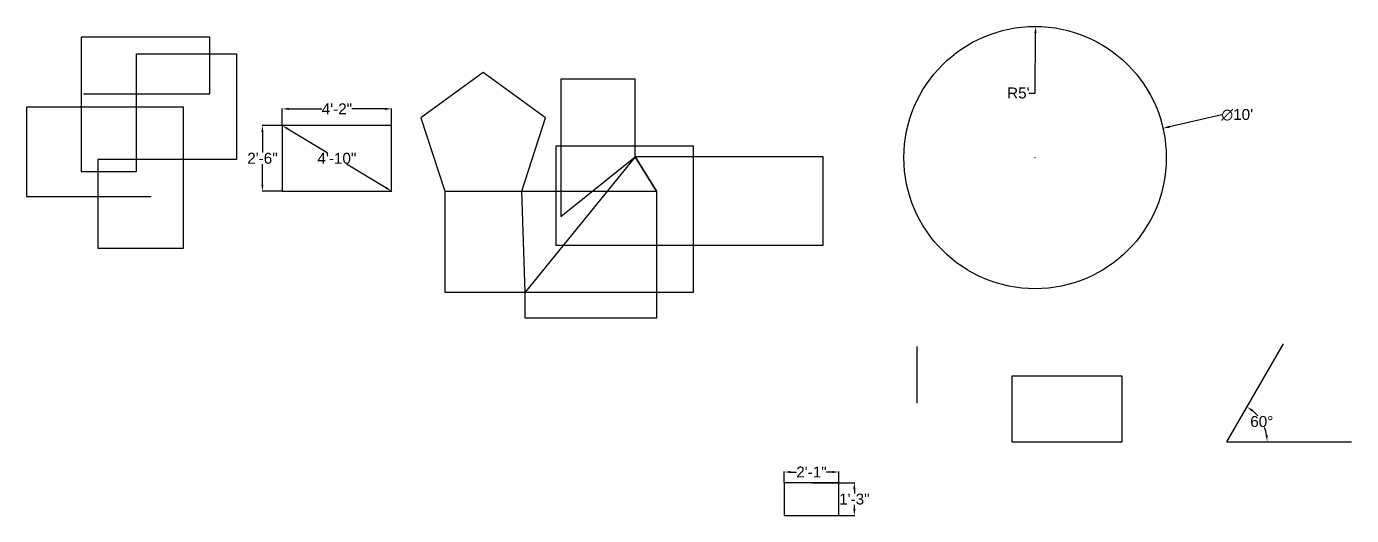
# Model space of a CAD drawing. Header units: inches. Extents: x -8584 to 160, y -904 to 4998.
# Drawn here: x -446 to 160, y -148 to 76 of the extents above; entities that cross this region are included whole.
import ezdxf

# ---------------------------------------------------------------- set-up
doc = ezdxf.new("R2010")
doc.units = ezdxf.units.IN
doc.header["$MEASUREMENT"] = 0
doc.styles.get("Standard").update_dxf_attribs({"font": 'arial.ttf'})
doc.dimstyles.get("Standard").update_dxf_attribs({"dimtxt": 5, "dimasz": 3, "dimexe": 0.18, "dimexo": 0.0625, "dimgap": 0.09, "dimtad": 0, "dimtih": 1, "dimtoh": 1, "dimdec": 0, "dimzin": 0, "dimdsep": 46, "dimlunit": 4, "dimtxsty": 'Standard', "dimcen": 0.09, "dimadec": 0, "dimazin": 0, "dimtfac": 1, "dimtdec": 0, "dimtofl": 0, "dimtmove": 0, "dimatfit": 3, "dimfxl": 1, "dimtolj": 1, "dimtzin": 0, "dimarcsym": 0})

# ---------------------------------------------------------------- blocks, each defined once
blk = doc.blocks.new('*D3')
at = {"color": 0, "lineweight": -2, "transparency": 16777216}
for p, q in [((100.44, 35.56), (76.49, 30.07)), ((14.99, 16), (15.17, 16)), ((15.08, 15.91), (15.08, 16.09))]:
    blk.add_line(p, q, dxfattribs=at)
at = {"color": 0, "transparency": 16777216}
blk.add_solid([(76.38, 30.56), (76.6, 29.58), (73.56, 29.4)], dxfattribs=at)
at = {"layer": 'Defpoints', "color": 0, "transparency": 16777216}
for p in [(73.56, 29.4), (-43.4, 2.59)]:
    blk.add_point(p, dxfattribs=at)
at = {"color": 0, "transparency": 16777216, "insert": (107.5, 35.56), "char_height": 5, "attachment_point": 5}
blk.add_mtext("\\A1;∅10'", dxfattribs=at)
blk = doc.blocks.new('*D4')
at = {"color": 0, "lineweight": -2, "transparency": 16777216}
for p, q in [((15.17, 45.55), (15.25, 72.99)), ((12.17, 45.55), (15.17, 45.55))]:
    blk.add_line(p, q, dxfattribs=at)
at = {"color": 0, "transparency": 16777216}
blk.add_solid([(14.75, 73), (15.75, 72.99), (15.26, 75.99)], dxfattribs=at)
at = {"layer": 'Defpoints', "color": 0, "transparency": 16777216}
for p in [(15.26, 75.99), (15.08, 16)]:
    blk.add_point(p, dxfattribs=at)
at = {"color": 0, "transparency": 16777216, "insert": (7.39, 45.55), "char_height": 5, "attachment_point": 5}
blk.add_mtext("\\A1;R5'", dxfattribs=at)
blk = doc.blocks.new('*D5')
at = {"color": 0, "lineweight": -2, "transparency": 16777216}
for p, q in [((-329.29, 30.72), (-329.29, 38.47)), ((-326.29, 38.29), (-311.12, 38.29)), ((-282.29, 38.29), (-297.45, 38.29)), ((-279.29, 30.72), (-279.29, 38.47))]:
    blk.add_line(p, q, dxfattribs=at)
at = {"color": 0, "transparency": 16777216}
for points in [[(-326.29, 38.79), (-326.29, 37.79), (-329.29, 38.29)], [(-282.29, 38.79), (-282.29, 37.79), (-279.29, 38.29)]]:
    blk.add_solid(points, dxfattribs=at)
at = {"layer": 'Defpoints', "color": 0, "transparency": 16777216}
for p in [(-279.29, 38.29), (-329.29, 30.66), (-279.29, 30.66)]:
    blk.add_point(p, dxfattribs=at)
at = {"color": 0, "transparency": 16777216, "insert": (-304.29, 38.29), "char_height": 5, "attachment_point": 5}
blk.add_mtext('\\A1;4\'-2"', dxfattribs=at)
blk = doc.blocks.new('*D6')
at = {"color": 0, "lineweight": -2, "transparency": 16777216}
for p, q in [((-329.35, 30.66), (-338.53, 30.66)), ((-338.35, 27.66), (-338.35, 18.3)), ((-338.35, 3.66), (-338.35, 13.01)), ((-329.35, 0.66), (-338.53, 0.66))]:
    blk.add_line(p, q, dxfattribs=at)
at = {"color": 0, "transparency": 16777216}
for points in [[(-338.85, 27.66), (-337.85, 27.66), (-338.35, 30.66)], [(-338.85, 3.66), (-337.85, 3.66), (-338.35, 0.66)]]:
    blk.add_solid(points, dxfattribs=at)
at = {"layer": 'Defpoints', "color": 0, "transparency": 16777216}
for p in [(-329.29, 30.66), (-338.35, 0.66), (-329.29, 0.66)]:
    blk.add_point(p, dxfattribs=at)
at = {"color": 0, "transparency": 16777216, "insert": (-338.35, 15.66), "char_height": 5, "attachment_point": 5}
blk.add_mtext('\\A1;2\'-6"', dxfattribs=at)
blk = doc.blocks.new('*D7')
at = {"color": 0, "lineweight": -2, "transparency": 16777216}
for p, q in [((-329.26, 30.71), (-329.2, 30.81)), ((-326.72, 29.11), (-308.69, 18.3)), ((-281.86, 2.2), (-299.88, 13.01)), ((-279.26, 0.71), (-279.2, 0.81))]:
    blk.add_line(p, q, dxfattribs=at)
at = {"color": 0, "transparency": 16777216}
for points in [[(-326.46, 29.54), (-326.97, 28.69), (-329.29, 30.66)], [(-281.6, 2.63), (-282.12, 1.77), (-279.29, 0.66)]]:
    blk.add_solid(points, dxfattribs=at)
at = {"layer": 'Defpoints', "color": 0, "transparency": 16777216}
for p in [(-329.29, 30.66), (-279.29, 0.66), (-279.29, 0.66)]:
    blk.add_point(p, dxfattribs=at)
at = {"color": 0, "transparency": 16777216, "insert": (-304.29, 15.66), "char_height": 5, "attachment_point": 5}
blk.add_mtext('\\A1;4\'-10"', dxfattribs=at)
blk = doc.blocks.new('*D8')
at = {"color": 0, "lineweight": -2, "transparency": 16777216}
for p, q in [((-99.74, -132.72), (-99.74, -127.7)), ((-96.74, -127.88), (-94.02, -127.88)), ((-77.74, -127.88), (-80.46, -127.88)), ((-74.74, -132.72), (-74.74, -127.7))]:
    blk.add_line(p, q, dxfattribs=at)
at = {"color": 0, "transparency": 16777216}
for points in [[(-96.74, -127.38), (-96.74, -128.38), (-99.74, -127.88)], [(-77.74, -127.38), (-77.74, -128.38), (-74.74, -127.88)]]:
    blk.add_solid(points, dxfattribs=at)
at = {"layer": 'Defpoints', "color": 0, "transparency": 16777216}
for p in [(-99.74, -132.78), (-74.74, -127.88), (-74.74, -132.78)]:
    blk.add_point(p, dxfattribs=at)
at = {"color": 0, "transparency": 16777216, "insert": (-87.24, -127.88), "char_height": 5, "attachment_point": 5}
blk.add_mtext('\\A1;2\'-1"', dxfattribs=at)
blk = doc.blocks.new('*D9')
at = {"color": 0, "lineweight": -2, "transparency": 16777216}
for p, q in [((-87.26, -132.78), (-67.43, -132.78)), ((-67.61, -135.78), (-67.61, -137.64)), ((-67.61, -144.78), (-67.61, -142.92)), ((-74.68, -147.78), (-67.43, -147.78))]:
    blk.add_line(p, q, dxfattribs=at)
at = {"color": 0, "transparency": 16777216}
for points in [[(-68.11, -135.78), (-67.11, -135.78), (-67.61, -132.78)], [(-68.11, -144.78), (-67.11, -144.78), (-67.61, -147.78)]]:
    blk.add_solid(points, dxfattribs=at)
at = {"layer": 'Defpoints', "color": 0, "transparency": 16777216}
for p in [(-87.33, -132.78), (-74.74, -147.78), (-67.61, -147.78)]:
    blk.add_point(p, dxfattribs=at)
at = {"color": 0, "transparency": 16777216, "insert": (-67.61, -140.28), "char_height": 5, "attachment_point": 5}
blk.add_mtext('\\A1;1\'-3"', dxfattribs=at)
blk = doc.blocks.new('*D10')
at = {"color": 0, "lineweight": -2, "transparency": 16777216}
for start, end in [(40.07666, 50.6363), (9.3637, 20.86627)]:
    blk.add_arc((102.82, -113.99), 18.38, start, end, dxfattribs=at)
at = {"color": 0, "transparency": 16777216}
for points in [[(114.19, -100.2), (114.76, -99.37), (112.01, -98.08)], [(121.45, -110.96), (120.46, -111.04), (121.2, -113.99)]]:
    blk.add_solid(points, dxfattribs=at)
at = {"layer": 'Defpoints', "color": 0, "transparency": 16777216}
for p in [(128.65, -69.26), (120.09, -107.71), (102.82, -113.99), (102.82, -113.99), (159.78, -113.99)]:
    blk.add_point(p, dxfattribs=at)
at = {"color": 0, "transparency": 16777216, "insert": (118.74, -104.8), "char_height": 5, "attachment_point": 5}
blk.add_mtext('\\A1;60°', dxfattribs=at)

msp = doc.modelspace()

# ---------------------------------------------------------------- linework, layer by layer
for p, q in [((-362.42, 71.07), (-421.23, 71.07)), ((-421.23, 71.07), (-421.23, 9.66)), ((-362.42, 45.24), (-362.42, 71.07)), ((-396, 9.66), (-396, 63.54)), ((-396, 63.54), (-350.21, 63.54)), ((-350.21, 63.54), (-350.21, 15.15)), ((-420.22, 45.24), (-362.42, 45.24)), ((-374.43, 39.14), (-446.26, 39.14)), ((-446.26, 39.14), (-446.26, -1.73)), ((-374.43, -25.52), (-374.43, 39.14)), ((-350.21, 15.15), (-413.7, 15.15)), ((-413.7, 15.15), (-413.7, -25.52)), ((-421.23, 9.66), (-396, 9.66)), ((-446.26, -1.73), (-389.28, -1.73)), ((-413.7, -25.52), (-374.43, -25.52)), ((-38.91, -96.38), (-38.91, -70.41)), ((102.82, -113.99), (128.65, -69.26)), ((102.82, -113.99), (159.78, -113.99))]:
    msp.add_line(p, q)
for points in [[(-237.35, 54.89), (-265.89, 34.16), (-254.99, 0.62), (-219.72, 0.62), (-208.82, 34.16)], [(-329.29, 0.66), (-279.29, 0.66), (-279.29, 30.66), (-329.29, 30.66)], [(4.46, -114.07), (54.96, -114.07), (54.96, -84.07), (4.46, -84.07)], [(-99.74, -147.78), (-74.74, -147.78), (-74.74, -132.78), (-99.74, -132.78)]]:
    msp.add_lwpolyline(points, close=True)
for points in [[(-254.99, 0.62), (-254.99, -45.65), (-218.15, -45.65), (-219.72, 0.62), (-158.11, 0.62), (-158.11, -57.45), (-218.15, -57.45), (-218.15, -45.65), (-141.22, -45.65), (-141.22, 21.25), (-204.1, 21.25), (-204.1, -24.1), (-81.8, -24.1), (-81.8, 16.37), (-167.88, 16.37), (-158.11, 0.62), (-167.88, 16.37), (-167.88, 51.95), (-201.87, 51.95), (-201.87, -10.88), (-167.88, 16.37), (-218.15, -45.65)], [(-254.99, 0.62), (-219.72, 0.62)]]:
    msp.add_lwpolyline(points)
msp.add_circle((15.08, 16), 60)

# ---------------------------------------------------------------- dimensions: what is measured, and where the dimension line sits
dim = msp.add_radius_dim(center=(15.08, 16), mpoint=(15.26, 75.99), dimstyle='Standard')
dim.commit()
dim.dimension.update_dxf_attribs({"geometry": '*D4', "text_midpoint": (7.39, 45.55), "dimtype": 164})
for base, p1, p2, picture, middle in [((-279.29, 38.29), (-329.29, 30.66), (-279.29, 30.66), '*D5', (-304.29, 38.29)), ((-74.74, -127.88), (-99.74, -132.78), (-74.74, -132.78), '*D8', (-87.24, -127.88))]:
    dim = msp.add_linear_dim(base=base, p1=p1, p2=p2, dimstyle='Standard')
    dim.commit()
    dim.dimension.update_dxf_attribs({"geometry": picture, "text_midpoint": middle})
dim = msp.add_diameter_dim_2p(p1=(-43.4, 2.59), p2=(73.56, 29.4), dimstyle='Standard')
dim.commit()
dim.dimension.update_dxf_attribs({"geometry": '*D3', "text_midpoint": (100.44, 35.56), "dimtype": 163})
for base, p1, p2, picture, middle in [((-338.35, 0.66), (-329.29, 30.66), (-329.29, 0.66), '*D6', (-338.35, 15.66)), ((-67.61, -147.78), (-87.33, -132.78), (-74.74, -147.78), '*D9', (-67.61, -140.28))]:
    dim = msp.add_linear_dim(base=base, p1=p1, p2=p2, angle=90, dimstyle='Standard')
    dim.commit()
    dim.dimension.update_dxf_attribs({"geometry": picture, "text_midpoint": middle})
dim = msp.add_aligned_dim(p1=(-329.29, 30.66), p2=(-279.29, 0.66), distance=0, dimstyle='Standard')
dim.commit()
dim.dimension.update_dxf_attribs({"geometry": '*D7', "text_midpoint": (-304.29, 15.66)})
dim = msp.add_angular_dim_2l(base=(120.09, -107.71), line1=((102.82, -113.99), (128.65, -69.26)), line2=((102.82, -113.99), (159.78, -113.99)), dimstyle='Standard')
dim.commit()
dim.dimension.update_dxf_attribs({"geometry": '*D10', "text_midpoint": (118.74, -104.8)})

doc.saveas('drawing.dxf')
